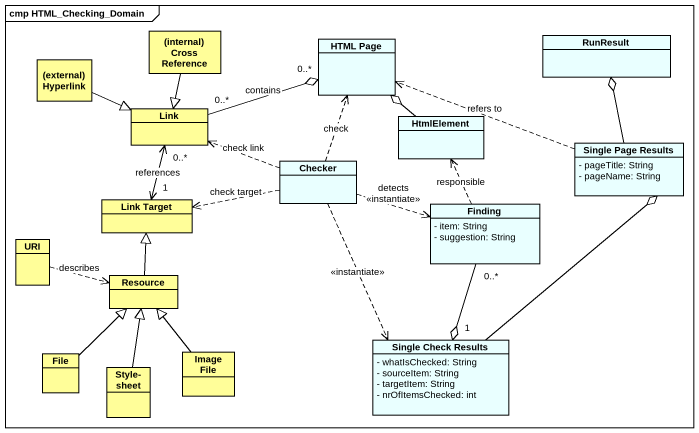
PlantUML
@startuml
mainframe cmp HTML_Checking_Domain
hide circle
hide empty members
skinparam classAttributeIconSize 0
class "(internal) Cross Reference" as internal_Cross_Reference #FFFE99
class "(external) Hyperlink" as external_Hyperlink #FFFE99
class "HTML Page" as HTML_Page #E9FFFF
class RunResult #E9FFFF
class Link #FFFE99
class HtmlElement #E9FFFF
class "Single Page Results" as Single_Page_Results #E9FFFF {
  - pageTitle: String
  - pageName: String
}
class Checker #E9FFFF
class "Link Target" as Link_Target #FFFE99
class Finding #E9FFFF {
  - item: String
  - suggestion: String
}
class URI #FFFE99
class Resource #FFFE99
class "Single Check Results" as Single_Check_Results #E9FFFF {
  - whatIsChecked: String
  - sourceItem: String
  - targetItem: String
  - nrOfItemsChecked: int
}
class "File" as File_ #FFFE99
class "Style- sheet" as Style_sheet #FFFE99
class "Image File" as Image_File #FFFE99
internal_Cross_Reference --|> Link
external_Hyperlink -right-|> Link
Link "0..*" -right-o "0..*" HTML_Page : contains
Link "0..*" <--> "1" Link_Target : references
HtmlElement -up-o HTML_Page
Single_Page_Results .left.> HTML_Page : refers to
Single_Page_Results -up-o RunResult
Checker .up.> HTML_Page : check
Checker .left.> Link : check link
Checker .left.> Link_Target : check target
Checker .right.> Finding : detects\n<<instantiate>>
Checker ..> Single_Check_Results : <<instantiate>>
Finding .up.> HtmlElement : responsible
Finding "0..*" --o "1" Single_Check_Results
URI .right.> Resource : describes
Resource -up-|> Link_Target
Single_Check_Results -up-o Single_Page_Results
File_ -up-|> Resource
Style_sheet -up-|> Resource
Image_File -up-|> Resource
@enduml
